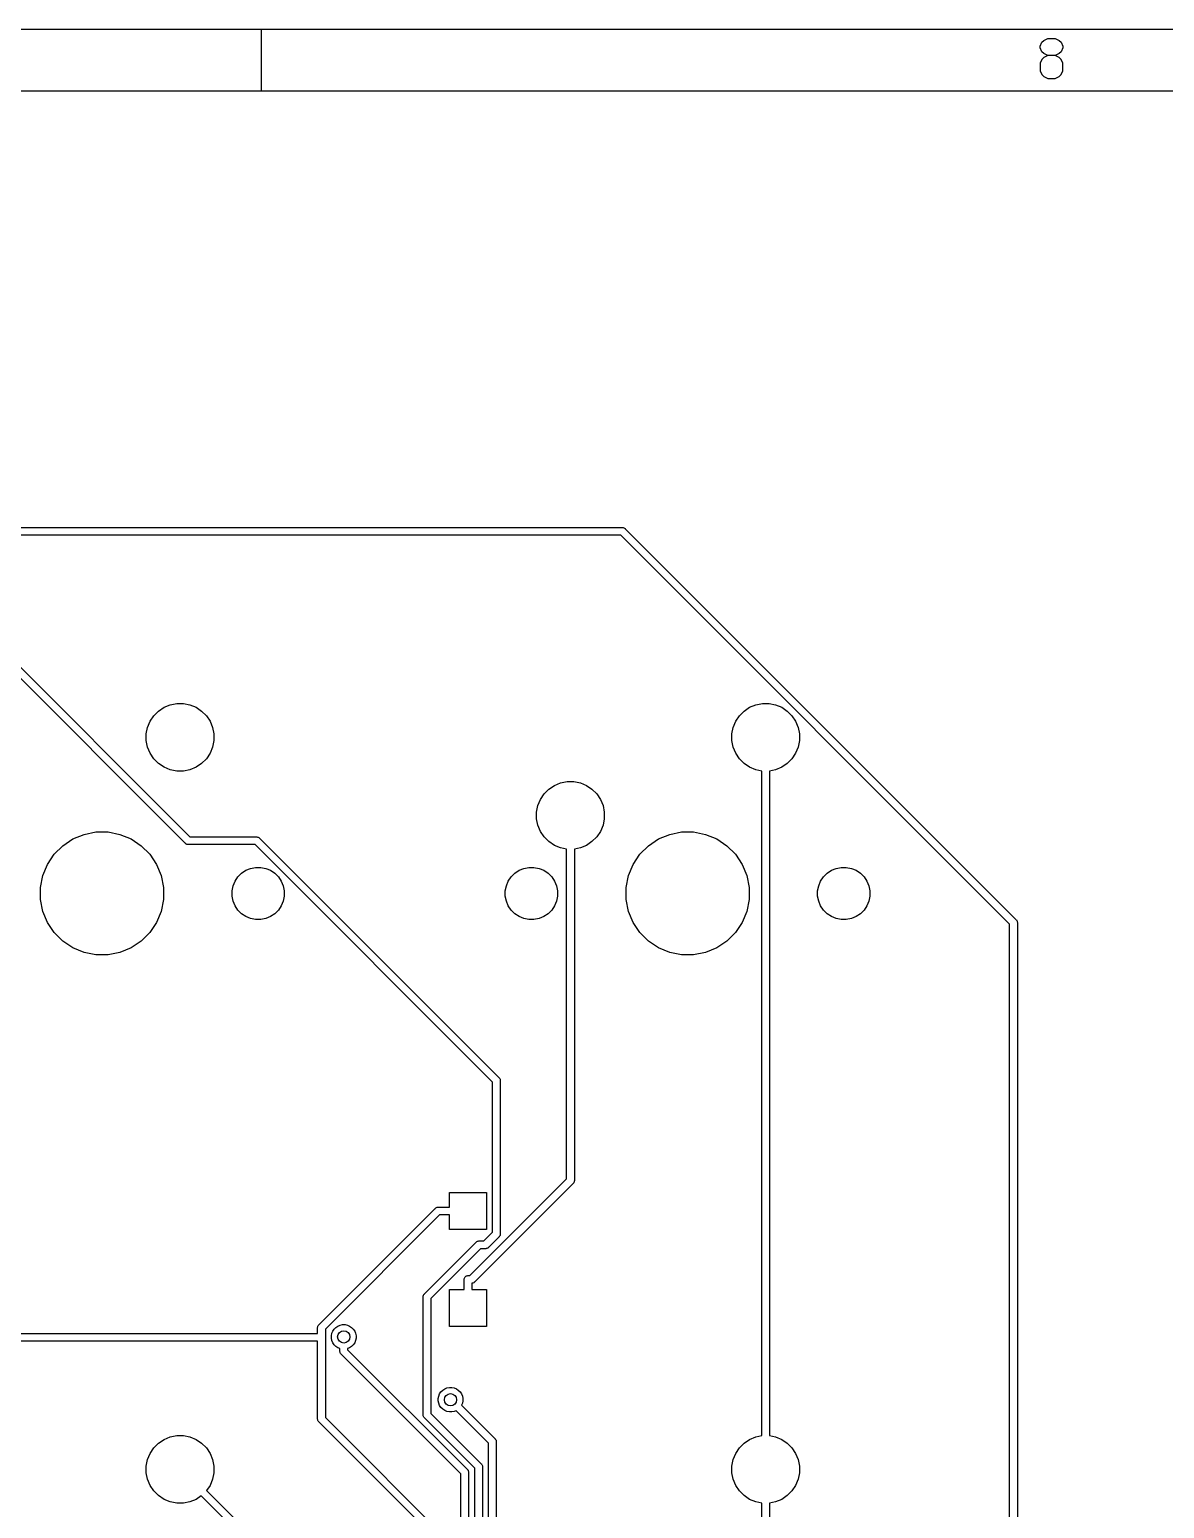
# Model space of a CAD drawing. Extents: x 0.4 to 23, y -16.1 to -0.4.
# Drawn here: x 13.876 to 15.329, y -2.287 to -0.394 of the extents above; entities that cross this region are included whole.
import ezdxf

# ---------------------------------------------------------------- set-up
doc = ezdxf.new("R2010")
doc.units = 0
doc.header["$MEASUREMENT"] = 0
doc.layers.add('BLACK', color=7, linetype='CONTINUOUS')

msp = doc.modelspace()

# ---------------------------------------------------------------- linework, layer by layer
at = {"layer": 'BLACK', "linetype": 'CONTINUOUS'}
for p, q in [((22.9923, -0.3937), (0.3937, -0.3937)), ((14.1732, -0.47244), (14.1732, -0.3937)), ((15.1702, -0.41479), (15.1726, -0.40992)), ((15.1702, -0.41723), (15.1702, -0.41479)), ((15.1726, -0.40992), (15.1751, -0.40748)), ((15.1751, -0.40748), (15.1799, -0.40504)), ((15.1799, -0.40504), (15.1897, -0.40504)), ((15.1897, -0.40504), (15.1946, -0.40748)), ((15.1946, -0.40748), (15.197, -0.40992)), ((15.197, -0.40992), (15.1994, -0.41479)), ((15.1994, -0.41479), (15.1994, -0.41723)), ((15.1726, -0.4221), (15.1702, -0.41723)), ((15.1726, -0.43185), (15.1702, -0.43673)), ((15.1751, -0.42454), (15.1726, -0.4221)), ((15.1751, -0.42941), (15.1726, -0.43185)), ((15.1799, -0.42698), (15.1751, -0.42454)), ((15.1799, -0.42698), (15.1751, -0.42941)), ((15.1897, -0.42698), (15.1799, -0.42698)), ((15.1946, -0.42454), (15.1897, -0.42698)), ((15.1946, -0.42941), (15.1897, -0.42698)), ((15.197, -0.4221), (15.1946, -0.42454)), ((15.197, -0.43185), (15.1946, -0.42941)), ((15.1994, -0.41723), (15.197, -0.4221)), ((15.1994, -0.43673), (15.197, -0.43185)), ((15.1702, -0.43673), (15.1702, -0.44648)), ((15.1702, -0.44648), (15.1726, -0.45135)), ((15.1726, -0.45135), (15.1751, -0.45379)), ((15.1751, -0.45379), (15.1799, -0.45622)), ((15.1897, -0.45622), (15.1946, -0.45379)), ((15.1946, -0.45379), (15.197, -0.45135)), ((15.197, -0.45135), (15.1994, -0.44648)), ((15.1994, -0.44648), (15.1994, -0.43673)), ((22.9136, -0.47244), (0.47244, -0.47244)), ((15.1799, -0.45622), (15.1897, -0.45622)), ((14.6332, -1.04124), (8.71159, -1.04124)), ((8.71338, -1.0314), (14.635, -1.0314)), ((15.1312, -1.5393), (14.6332, -1.04124)), ((14.635, -1.0314), (14.6352, -1.03138)), ((14.6352, -1.03138), (14.6354, -1.0314)), ((14.6354, -1.0314), (14.6354, -1.0314)), ((14.6354, -1.0314), (14.6362, -1.03147)), ((14.6362, -1.03147), (14.6371, -1.03175)), ((14.6371, -1.03175), (14.6379, -1.03221)), ((14.6379, -1.03221), (14.6387, -1.03283)), ((14.6387, -1.03283), (14.6388, -1.03301)), ((14.6388, -1.03301), (15.1394, -1.53361)), ((14.0757, -1.43584), (13.7183, -1.07835)), ((13.7239, -1.07012), (14.0814, -1.42761)), ((14.0351, -1.27239), (14.0411, -1.26636)), ((14.0411, -1.26636), (14.0482, -1.26162)), ((14.0482, -1.26162), (14.0561, -1.25836)), ((14.0561, -1.25836), (14.0645, -1.25669)), ((14.0645, -1.25669), (14.073, -1.25669)), ((14.073, -1.25669), (14.0814, -1.25836)), ((14.0814, -1.25836), (14.0893, -1.26162)), ((14.0893, -1.26162), (14.0963, -1.26636)), ((14.0963, -1.26636), (14.1024, -1.27239)), ((14.7851, -1.27239), (14.7911, -1.26636)), ((14.7911, -1.26636), (14.7982, -1.26162)), ((14.7982, -1.26162), (14.8061, -1.25836)), ((14.8061, -1.25836), (14.8145, -1.25669)), ((14.8145, -1.25669), (14.823, -1.25669)), ((14.823, -1.25669), (14.8314, -1.25836)), ((14.8314, -1.25836), (14.8393, -1.26162)), ((14.8393, -1.26162), (14.8463, -1.26636)), ((14.8463, -1.26636), (14.8524, -1.27239)), ((14.0254, -1.29573), (14.0271, -1.28737)), ((14.0271, -1.28737), (14.0304, -1.27949)), ((14.0304, -1.27949), (14.0351, -1.27239)), ((14.1024, -1.27239), (14.1071, -1.27949)), ((14.1071, -1.27949), (14.1104, -1.28737)), ((14.1104, -1.28737), (14.112, -1.29573)), ((14.7754, -1.29573), (14.7771, -1.28737)), ((14.7771, -1.28737), (14.7804, -1.27949)), ((14.7804, -1.27949), (14.7851, -1.27239)), ((14.8524, -1.27239), (14.8571, -1.27949)), ((14.8571, -1.27949), (14.8604, -1.28737)), ((14.8604, -1.28737), (14.862, -1.29573)), ((14.0254, -1.30427), (14.0254, -1.29573)), ((14.0271, -1.31263), (14.0254, -1.30427)), ((14.112, -1.30427), (14.1104, -1.31263)), ((14.112, -1.29573), (14.112, -1.30427)), ((14.7754, -1.30427), (14.7754, -1.29573)), ((14.7771, -1.31263), (14.7754, -1.30427)), ((14.862, -1.30427), (14.8604, -1.31263)), ((14.862, -1.29573), (14.862, -1.30427)), ((14.0304, -1.32051), (14.0271, -1.31263)), ((14.0351, -1.32761), (14.0304, -1.32051)), ((14.1071, -1.32051), (14.1024, -1.32761)), ((14.1104, -1.31263), (14.1071, -1.32051)), ((14.7804, -1.32051), (14.7771, -1.31263)), ((14.7851, -1.32761), (14.7804, -1.32051)), ((14.8571, -1.32051), (14.8524, -1.32761)), ((14.8604, -1.31263), (14.8571, -1.32051)), ((14.0411, -1.33364), (14.0351, -1.32761)), ((14.0482, -1.33838), (14.0411, -1.33364)), ((14.0561, -1.34164), (14.0482, -1.33838)), ((14.0645, -1.34331), (14.0561, -1.34164)), ((14.073, -1.34331), (14.0645, -1.34331)), ((14.0814, -1.34164), (14.073, -1.34331)), ((14.0893, -1.33838), (14.0814, -1.34164)), ((14.0963, -1.33364), (14.0893, -1.33838)), ((14.1024, -1.32761), (14.0963, -1.33364)), ((14.7911, -1.33364), (14.7851, -1.32761)), ((14.7982, -1.33838), (14.7911, -1.33364)), ((14.8061, -1.34164), (14.7982, -1.33838)), ((14.8138, -1.34318), (14.8061, -1.34164)), ((14.8138, -2.19432), (14.8138, -1.34318)), ((14.8314, -1.34164), (14.8237, -1.34318)), ((14.8237, -1.34318), (14.8237, -2.19432)), ((14.8393, -1.33838), (14.8314, -1.34164)), ((14.8463, -1.33364), (14.8393, -1.33838)), ((14.8524, -1.32761), (14.8463, -1.33364)), ((14.5411, -1.36636), (14.5482, -1.36162)), ((14.5482, -1.36162), (14.5561, -1.35836)), ((14.5561, -1.35836), (14.5645, -1.35669)), ((14.5645, -1.35669), (14.573, -1.35669)), ((14.573, -1.35669), (14.5814, -1.35836)), ((14.5814, -1.35836), (14.5893, -1.36162)), ((14.5893, -1.36162), (14.5963, -1.36636)), ((14.5271, -1.38737), (14.5304, -1.37949)), ((14.5304, -1.37949), (14.5351, -1.37239)), ((14.5351, -1.37239), (14.5411, -1.36636)), ((14.5963, -1.36636), (14.6024, -1.37239)), ((14.6024, -1.37239), (14.6071, -1.37949)), ((14.6071, -1.37949), (14.6104, -1.38737)), ((14.5254, -1.39573), (14.5271, -1.38737)), ((14.5254, -1.40427), (14.5254, -1.39573)), ((14.6104, -1.38737), (14.612, -1.39573)), ((14.612, -1.39573), (14.612, -1.40427)), ((14.5271, -1.41263), (14.5254, -1.40427)), ((14.5304, -1.42051), (14.5271, -1.41263)), ((14.6104, -1.41263), (14.6071, -1.42051)), ((14.612, -1.40427), (14.6104, -1.41263)), ((13.9076, -1.44981), (13.9185, -1.43884)), ((13.9185, -1.43884), (13.9314, -1.43022)), ((13.9314, -1.43022), (13.9458, -1.42429)), ((13.9458, -1.42429), (13.961, -1.42126)), ((13.961, -1.42126), (13.9765, -1.42126)), ((13.9765, -1.42126), (13.9917, -1.42429)), ((13.9917, -1.42429), (14.006, -1.43022)), ((14.006, -1.43022), (14.0189, -1.43884)), ((14.0189, -1.43884), (14.0299, -1.44981)), ((14.0759, -1.43603), (14.0757, -1.43584)), ((14.0761, -1.43619), (14.0759, -1.43603)), ((14.0766, -1.43665), (14.0761, -1.43619)), ((14.0775, -1.4371), (14.0766, -1.43665)), ((14.0784, -1.43739), (14.0775, -1.4371)), ((14.0792, -1.43746), (14.0784, -1.43739)), ((14.0794, -1.43748), (14.0792, -1.43746)), ((14.0792, -1.43746), (14.0792, -1.43746)), ((14.0796, -1.43746), (14.0794, -1.43748)), ((14.1649, -1.43746), (14.0796, -1.43746)), ((14.0814, -1.42761), (14.1667, -1.42761)), ((14.469, -1.74159), (14.1649, -1.43746)), ((14.1667, -1.42761), (14.1669, -1.42759)), ((14.1669, -1.42759), (14.1672, -1.42761)), ((14.1672, -1.42761), (14.1672, -1.42761)), ((14.1672, -1.42761), (14.1679, -1.42769)), ((14.1679, -1.42769), (14.1688, -1.42797)), ((14.1688, -1.42797), (14.1697, -1.42842)), ((14.1697, -1.42842), (14.1704, -1.42904)), ((14.1704, -1.42904), (14.1706, -1.42923)), ((14.1706, -1.42923), (14.4773, -1.7359)), ((14.5351, -1.42761), (14.5304, -1.42051)), ((14.5411, -1.43364), (14.5351, -1.42761)), ((14.5482, -1.43838), (14.5411, -1.43364)), ((14.5561, -1.44164), (14.5482, -1.43838)), ((14.5893, -1.43838), (14.5814, -1.44164)), ((14.5963, -1.43364), (14.5893, -1.43838)), ((14.6024, -1.42761), (14.5963, -1.43364)), ((14.6071, -1.42051), (14.6024, -1.42761)), ((14.6576, -1.44981), (14.6685, -1.43884)), ((14.6685, -1.43884), (14.6814, -1.43022)), ((14.6814, -1.43022), (14.6958, -1.42429)), ((14.6958, -1.42429), (14.711, -1.42126)), ((14.711, -1.42126), (14.7265, -1.42126)), ((14.7265, -1.42126), (14.7417, -1.42429)), ((14.7417, -1.42429), (14.756, -1.43022)), ((14.756, -1.43022), (14.7689, -1.43884)), ((14.7689, -1.43884), (14.7799, -1.44981)), ((13.899, -1.4627), (13.9076, -1.44981)), ((14.0299, -1.44981), (14.0385, -1.4627)), ((14.5638, -1.44318), (14.5561, -1.44164)), ((14.5638, -1.86558), (14.5638, -1.44318)), ((14.5814, -1.44164), (14.5737, -1.44318)), ((14.5737, -1.44318), (14.5737, -1.86738)), ((14.649, -1.4627), (14.6576, -1.44981)), ((14.7799, -1.44981), (14.7885, -1.4627)), ((13.89, -1.49224), (13.893, -1.47703)), ((13.893, -1.47703), (13.899, -1.4627)), ((14.0385, -1.4627), (14.0445, -1.47703)), ((14.0445, -1.47703), (14.0475, -1.49224)), ((14.1427, -1.47867), (14.1474, -1.47401)), ((14.1474, -1.47401), (14.1529, -1.47034)), ((14.1529, -1.47034), (14.159, -1.46782)), ((14.159, -1.46782), (14.1654, -1.46654)), ((14.1654, -1.46654), (14.172, -1.46654)), ((14.172, -1.46654), (14.1785, -1.46782)), ((14.1785, -1.46782), (14.1846, -1.47034)), ((14.1846, -1.47034), (14.1901, -1.47401)), ((14.1901, -1.47401), (14.1947, -1.47867)), ((14.4927, -1.47867), (14.4974, -1.47401)), ((14.4974, -1.47401), (14.5029, -1.47034)), ((14.5029, -1.47034), (14.509, -1.46782)), ((14.509, -1.46782), (14.5154, -1.46654)), ((14.5154, -1.46654), (14.522, -1.46654)), ((14.522, -1.46654), (14.5285, -1.46782)), ((14.5285, -1.46782), (14.5346, -1.47034)), ((14.5346, -1.47034), (14.5401, -1.47401)), ((14.5401, -1.47401), (14.5447, -1.47867)), ((14.64, -1.49224), (14.643, -1.47703)), ((14.643, -1.47703), (14.649, -1.4627)), ((14.7885, -1.4627), (14.7945, -1.47703)), ((14.7945, -1.47703), (14.7975, -1.49224)), ((14.8927, -1.47867), (14.8974, -1.47401)), ((14.8974, -1.47401), (14.9029, -1.47034)), ((14.9029, -1.47034), (14.909, -1.46782)), ((14.909, -1.46782), (14.9154, -1.46654)), ((14.9154, -1.46654), (14.922, -1.46654)), ((14.922, -1.46654), (14.9285, -1.46782)), ((14.9285, -1.46782), (14.9346, -1.47034)), ((14.9346, -1.47034), (14.9401, -1.47401)), ((14.9401, -1.47401), (14.9447, -1.47867)), ((13.89, -1.50776), (13.89, -1.49224)), ((14.0475, -1.49224), (14.0475, -1.50776)), ((14.1353, -1.4967), (14.1366, -1.49024)), ((14.1366, -1.49024), (14.1391, -1.48415)), ((14.1391, -1.48415), (14.1427, -1.47867)), ((14.1947, -1.47867), (14.1984, -1.48415)), ((14.1984, -1.48415), (14.2009, -1.49024)), ((14.2009, -1.49024), (14.2022, -1.4967)), ((14.4853, -1.4967), (14.4866, -1.49024)), ((14.4866, -1.49024), (14.4891, -1.48415)), ((14.4891, -1.48415), (14.4927, -1.47867)), ((14.5447, -1.47867), (14.5484, -1.48415)), ((14.5484, -1.48415), (14.5509, -1.49024)), ((14.5509, -1.49024), (14.5522, -1.4967)), ((14.64, -1.50776), (14.64, -1.49224)), ((14.7975, -1.49224), (14.7975, -1.50776)), ((14.8853, -1.4967), (14.8866, -1.49024)), ((14.8866, -1.49024), (14.8891, -1.48415)), ((14.8891, -1.48415), (14.8927, -1.47867)), ((14.9447, -1.47867), (14.9484, -1.48415)), ((14.9484, -1.48415), (14.9509, -1.49024)), ((14.9509, -1.49024), (14.9522, -1.4967)), ((13.893, -1.52297), (13.89, -1.50776)), ((14.0475, -1.50776), (14.0445, -1.52297)), ((14.1353, -1.5033), (14.1353, -1.4967)), ((14.1366, -1.50976), (14.1353, -1.5033)), ((14.1391, -1.51585), (14.1366, -1.50976)), ((14.2009, -1.50976), (14.1984, -1.51585)), ((14.2022, -1.5033), (14.2009, -1.50976)), ((14.2022, -1.4967), (14.2022, -1.5033)), ((14.4853, -1.5033), (14.4853, -1.4967)), ((14.4866, -1.50976), (14.4853, -1.5033)), ((14.4891, -1.51585), (14.4866, -1.50976)), ((14.5509, -1.50976), (14.5484, -1.51585)), ((14.5522, -1.5033), (14.5509, -1.50976)), ((14.5522, -1.4967), (14.5522, -1.5033)), ((14.643, -1.52297), (14.64, -1.50776)), ((14.7975, -1.50776), (14.7945, -1.52297)), ((14.8853, -1.5033), (14.8853, -1.4967)), ((14.8866, -1.50976), (14.8853, -1.5033)), ((14.8891, -1.51585), (14.8866, -1.50976)), ((14.9509, -1.50976), (14.9484, -1.51585)), ((14.9522, -1.5033), (14.9509, -1.50976)), ((14.9522, -1.4967), (14.9522, -1.5033)), ((13.899, -1.5373), (13.893, -1.52297)), ((14.0445, -1.52297), (14.0385, -1.5373)), ((14.1427, -1.52133), (14.1391, -1.51585)), ((14.1474, -1.52599), (14.1427, -1.52133)), ((14.1529, -1.52966), (14.1474, -1.52599)), ((14.159, -1.53218), (14.1529, -1.52966)), ((14.1654, -1.53346), (14.159, -1.53218)), ((14.172, -1.53346), (14.1654, -1.53346)), ((14.1785, -1.53218), (14.172, -1.53346)), ((14.1846, -1.52966), (14.1785, -1.53218)), ((14.1901, -1.52599), (14.1846, -1.52966)), ((14.1947, -1.52133), (14.1901, -1.52599)), ((14.1984, -1.51585), (14.1947, -1.52133)), ((14.4927, -1.52133), (14.4891, -1.51585)), ((14.4974, -1.52599), (14.4927, -1.52133)), ((14.5029, -1.52966), (14.4974, -1.52599)), ((14.509, -1.53218), (14.5029, -1.52966)), ((14.5154, -1.53346), (14.509, -1.53218)), ((14.522, -1.53346), (14.5154, -1.53346)), ((14.5285, -1.53218), (14.522, -1.53346)), ((14.5346, -1.52966), (14.5285, -1.53218)), ((14.5401, -1.52599), (14.5346, -1.52966)), ((14.5447, -1.52133), (14.5401, -1.52599)), ((14.5484, -1.51585), (14.5447, -1.52133)), ((14.649, -1.5373), (14.643, -1.52297)), ((14.7945, -1.52297), (14.7885, -1.5373)), ((14.8927, -1.52133), (14.8891, -1.51585)), ((14.8974, -1.52599), (14.8927, -1.52133)), ((14.9029, -1.52966), (14.8974, -1.52599)), ((14.909, -1.53218), (14.9029, -1.52966)), ((14.9154, -1.53346), (14.909, -1.53218)), ((14.922, -1.53346), (14.9154, -1.53346)), ((14.9285, -1.53218), (14.922, -1.53346)), ((14.9346, -1.52966), (14.9285, -1.53218)), ((14.9401, -1.52599), (14.9346, -1.52966)), ((14.9447, -1.52133), (14.9401, -1.52599)), ((14.9484, -1.51585), (14.9447, -1.52133)), ((15.1394, -1.53361), (15.1396, -1.53377)), ((15.1396, -1.53377), (15.1398, -1.53395)), ((15.1398, -1.53395), (15.1402, -1.53452)), ((13.9076, -1.55019), (13.899, -1.5373)), ((13.9185, -1.56116), (13.9076, -1.55019)), ((14.0299, -1.55019), (14.0189, -1.56116)), ((14.0385, -1.5373), (14.0299, -1.55019)), ((14.6576, -1.55019), (14.649, -1.5373)), ((14.6685, -1.56116), (14.6576, -1.55019)), ((14.7799, -1.55019), (14.7689, -1.56116)), ((14.7885, -1.5373), (14.7799, -1.55019)), ((15.1312, -3.83967), (15.1312, -1.5393)), ((15.1402, -1.53452), (15.1407, -1.53537)), ((15.1407, -1.53537), (15.141, -1.5363)), ((15.141, -1.5363), (15.1411, -1.53702)), ((15.1411, -1.53702), (15.1411, -1.53702)), ((15.1411, -1.53702), (15.1411, -1.53726)), ((15.1411, -1.53726), (15.1411, -1.5375)), ((15.1411, -1.5375), (15.1411, -3.84147)), ((13.9314, -1.56978), (13.9185, -1.56116)), ((13.9458, -1.57571), (13.9314, -1.56978)), ((14.006, -1.56978), (13.9917, -1.57571)), ((14.0189, -1.56116), (14.006, -1.56978)), ((14.6814, -1.56978), (14.6685, -1.56116)), ((14.6958, -1.57571), (14.6814, -1.56978)), ((14.756, -1.56978), (14.7417, -1.57571)), ((14.7689, -1.56116), (14.756, -1.56978)), ((13.961, -1.57874), (13.9458, -1.57571)), ((13.9765, -1.57874), (13.961, -1.57874)), ((13.9917, -1.57571), (13.9765, -1.57874)), ((14.711, -1.57874), (14.6958, -1.57571)), ((14.7265, -1.57874), (14.711, -1.57874)), ((14.7417, -1.57571), (14.7265, -1.57874)), ((14.469, -1.93387), (14.469, -1.74159)), ((14.4773, -1.7359), (14.4775, -1.73605)), ((14.4775, -1.73605), (14.4776, -1.73624)), ((14.4776, -1.73624), (14.4776, -1.73624)), ((14.4776, -1.73624), (14.478, -1.73671)), ((14.478, -1.73671), (14.4781, -1.7368)), ((14.4781, -1.7368), (14.4785, -1.73766)), ((14.4785, -1.73766), (14.4788, -1.73859)), ((14.4788, -1.73859), (14.4789, -1.73931)), ((14.4789, -1.73931), (14.4789, -1.73931)), ((14.4789, -1.73931), (14.4789, -1.73955)), ((14.4789, -1.73955), (14.4789, -1.73979)), ((14.4789, -1.73979), (14.4789, -1.93567)), ((14.44, -1.98941), (14.5638, -1.86558)), ((14.572, -1.87127), (14.4457, -1.99764)), ((14.5722, -1.87112), (14.572, -1.87127)), ((14.5724, -1.87093), (14.5722, -1.87112)), ((14.5729, -1.87037), (14.5724, -1.87093)), ((14.5724, -1.87093), (14.5724, -1.87093)), ((14.5733, -1.86951), (14.5729, -1.87037)), ((14.5736, -1.86859), (14.5733, -1.86951)), ((14.5737, -1.86786), (14.5736, -1.86859)), ((14.5737, -1.86738), (14.5737, -1.86762)), ((14.5737, -1.86762), (14.5737, -1.86786)), ((14.5737, -1.86786), (14.5737, -1.86786)), ((14.4139, -1.88312), (14.4611, -1.88312)), ((14.4139, -1.90182), (14.4139, -1.88312)), ((14.4611, -1.88312), (14.4611, -1.93036)), ((14.2465, -2.0524), (14.3955, -1.90343)), ((14.4012, -1.91166), (14.2548, -2.05809)), ((14.3955, -1.90343), (14.3957, -1.90324)), ((14.3957, -1.90324), (14.3958, -1.90309)), ((14.3958, -1.90309), (14.3964, -1.90263)), ((14.3958, -1.90309), (14.3958, -1.90309)), ((14.3964, -1.90263), (14.3973, -1.90217)), ((14.3973, -1.90217), (14.3982, -1.90189)), ((14.3982, -1.90189), (14.3989, -1.90182)), ((14.3989, -1.90182), (14.3992, -1.9018)), ((14.3989, -1.90182), (14.3989, -1.90182)), ((14.3992, -1.9018), (14.3994, -1.90182)), ((14.3994, -1.90182), (14.4139, -1.90182)), ((14.4139, -1.91166), (14.4012, -1.91166)), ((14.4139, -1.93036), (14.4139, -1.91166)), ((14.4611, -1.93036), (14.4139, -1.93036)), ((14.3818, -2.01283), (14.4479, -1.94664)), ((14.4479, -1.94664), (14.4481, -1.94645)), ((14.4481, -1.94645), (14.4483, -1.94629)), ((14.4483, -1.94629), (14.4488, -1.94583)), ((14.4488, -1.94583), (14.4497, -1.94538)), ((14.4497, -1.94538), (14.4506, -1.94509)), ((14.4506, -1.94509), (14.4514, -1.94502)), ((14.4514, -1.94502), (14.4516, -1.945)), ((14.4514, -1.94502), (14.4514, -1.94502)), ((14.4516, -1.945), (14.4518, -1.94502)), ((14.4518, -1.94502), (14.4579, -1.94502)), ((14.4579, -1.94502), (14.469, -1.93387)), ((14.4773, -1.93956), (14.4636, -1.95325)), ((14.4775, -1.93941), (14.4773, -1.93956)), ((14.4777, -1.93906), (14.4775, -1.93941)), ((14.4781, -1.93866), (14.4777, -1.93906)), ((14.4785, -1.93781), (14.4781, -1.93866)), ((14.4788, -1.93688), (14.4785, -1.93781)), ((14.4789, -1.93615), (14.4788, -1.93688)), ((14.4789, -1.93567), (14.4789, -1.93591)), ((14.4789, -1.93591), (14.4789, -1.93615)), ((14.4789, -1.93615), (14.4789, -1.93615)), ((14.4536, -1.95487), (14.39, -2.01852)), ((14.4597, -1.95487), (14.4536, -1.95487)), ((14.4599, -1.95489), (14.4597, -1.95487)), ((14.4602, -1.95487), (14.4599, -1.95489)), ((14.4609, -1.95479), (14.4602, -1.95487)), ((14.4602, -1.95487), (14.4602, -1.95487)), ((14.4618, -1.95451), (14.4609, -1.95479)), ((14.4627, -1.95406), (14.4618, -1.95451)), ((14.4634, -1.95344), (14.4627, -1.95406)), ((14.4636, -1.95325), (14.4634, -1.95344)), ((14.4139, -2.05438), (14.4139, -2.00713)), ((14.4139, -2.00713), (14.4326, -2.00713)), ((14.4325, -1.99433), (14.4326, -1.99336)), ((14.4326, -1.99457), (14.4325, -1.99433)), ((14.4326, -1.99336), (14.4329, -1.99243)), ((14.4326, -2.00713), (14.4326, -1.99457)), ((14.4329, -1.99243), (14.4334, -1.99158)), ((14.4334, -1.99158), (14.434, -1.99083)), ((14.434, -1.99083), (14.4347, -1.99022)), ((14.4347, -1.99022), (14.4356, -1.98976)), ((14.4356, -1.98976), (14.4365, -1.98948)), ((14.4365, -1.98948), (14.4372, -1.98941)), ((14.4372, -1.98941), (14.4375, -1.98938)), ((14.4372, -1.98941), (14.4372, -1.98941)), ((14.4375, -1.98938), (14.4377, -1.98941)), ((14.4377, -1.98941), (14.44, -1.98941)), ((14.443, -1.99918), (14.4424, -1.99924)), ((14.4424, -1.99924), (14.4424, -2.00713)), ((14.4424, -2.00713), (14.4611, -2.00713)), ((14.4439, -1.9989), (14.443, -1.99918)), ((14.4448, -1.99844), (14.4439, -1.9989)), ((14.4455, -1.99782), (14.4448, -1.99844)), ((14.4457, -1.99764), (14.4455, -1.99782)), ((14.4611, -2.00713), (14.4611, -2.05438)), ((14.3801, -2.01624), (14.3802, -2.01552)), ((14.3801, -2.01648), (14.3801, -2.01624)), ((14.3801, -2.01624), (14.3801, -2.01624)), ((14.3801, -2.01672), (14.3801, -2.01648)), ((14.3801, -2.16768), (14.3801, -2.01672)), ((14.3802, -2.01552), (14.3805, -2.01459)), ((14.3805, -2.01459), (14.3809, -2.01373)), ((14.3809, -2.01373), (14.3816, -2.01298)), ((14.3816, -2.01298), (14.3818, -2.01283)), ((14.39, -2.01852), (14.39, -2.16588)), ((13.6595, -2.06367), (14.2449, -2.06367)), ((14.2449, -2.05581), (14.245, -2.05508)), ((14.2449, -2.05605), (14.2449, -2.05581)), ((14.2449, -2.05581), (14.2449, -2.05581)), ((14.2449, -2.05629), (14.2449, -2.05605)), ((14.2449, -2.06367), (14.2449, -2.05629)), ((14.245, -2.05508), (14.2453, -2.05415)), ((14.2453, -2.05415), (14.2457, -2.0533)), ((14.2457, -2.0533), (14.2464, -2.05255)), ((14.2464, -2.05255), (14.2465, -2.0524)), ((14.2548, -2.05809), (14.2548, -2.06835)), ((14.2627, -2.06632), (14.2633, -2.06328)), ((14.2633, -2.06328), (14.2644, -2.06041)), ((14.2644, -2.06041), (14.2662, -2.05784)), ((14.2662, -2.05784), (14.2684, -2.05564)), ((14.2684, -2.05564), (14.2709, -2.05392)), ((14.2709, -2.05392), (14.2738, -2.05273)), ((14.2738, -2.05273), (14.2769, -2.05213)), ((14.2769, -2.05213), (14.28, -2.05213)), ((14.28, -2.05213), (14.283, -2.05273)), ((14.283, -2.05273), (14.2859, -2.05392)), ((14.2859, -2.05392), (14.2884, -2.05564)), ((14.2884, -2.05564), (14.2906, -2.05784)), ((14.2906, -2.05784), (14.2924, -2.06041)), ((14.2924, -2.06041), (14.2935, -2.06328)), ((14.2935, -2.06328), (14.2942, -2.06632)), ((14.4611, -2.05438), (14.4139, -2.05438)), ((14.2449, -2.07351), (13.6577, -2.07351)), ((14.2449, -2.17277), (14.2449, -2.07351)), ((14.2548, -2.06835), (14.2548, -2.06859)), ((14.2548, -2.06859), (14.2548, -2.06883)), ((14.2548, -2.06883), (14.2548, -2.17097)), ((14.2627, -2.06943), (14.2627, -2.06632)), ((14.2633, -2.07247), (14.2627, -2.06943)), ((14.2644, -2.07533), (14.2633, -2.07247)), ((14.2662, -2.07791), (14.2644, -2.07533)), ((14.2684, -2.08011), (14.2662, -2.07791)), ((14.2709, -2.08183), (14.2684, -2.08011)), ((14.2735, -2.08288), (14.2709, -2.08183)), ((14.2735, -2.0861), (14.2735, -2.08288)), ((14.2859, -2.08183), (14.2833, -2.08288)), ((14.2833, -2.08288), (14.2833, -2.0843)), ((14.2884, -2.08011), (14.2859, -2.08183)), ((14.2906, -2.07791), (14.2884, -2.08011)), ((14.2924, -2.07533), (14.2906, -2.07791)), ((14.2935, -2.07247), (14.2924, -2.07533)), ((14.2942, -2.06943), (14.2935, -2.07247)), ((14.2942, -2.06632), (14.2942, -2.06943)), ((14.2735, -2.08634), (14.2735, -2.0861)), ((14.2735, -2.08658), (14.2735, -2.08634)), ((14.2736, -2.08731), (14.2735, -2.08658)), ((14.2735, -2.08658), (14.2735, -2.08658)), ((14.2738, -2.08823), (14.2736, -2.08731)), ((14.2743, -2.08909), (14.2738, -2.08823)), ((14.2749, -2.08984), (14.2743, -2.08909)), ((14.2751, -2.08999), (14.2749, -2.08984)), ((14.4284, -2.24333), (14.2751, -2.08999)), ((14.2833, -2.0843), (14.4367, -2.23764)), ((14.4012, -2.14079), (14.4029, -2.13821)), ((14.4029, -2.13821), (14.4051, -2.13602)), ((14.4051, -2.13602), (14.4077, -2.1343)), ((14.4077, -2.1343), (14.4105, -2.13311)), ((14.4105, -2.13311), (14.4136, -2.1325)), ((14.4136, -2.1325), (14.4167, -2.1325)), ((14.4167, -2.1325), (14.4197, -2.13311)), ((14.4197, -2.13311), (14.4226, -2.1343)), ((14.4226, -2.1343), (14.4251, -2.13602)), ((14.4251, -2.13602), (14.4273, -2.13821)), ((14.4273, -2.13821), (14.4291, -2.14079)), ((14.3994, -2.1467), (14.4, -2.14366)), ((14.3994, -2.1498), (14.3994, -2.1467)), ((14.4, -2.15285), (14.3994, -2.1498)), ((14.4, -2.14366), (14.4012, -2.14079)), ((14.4012, -2.15571), (14.4, -2.15285)), ((14.4029, -2.15829), (14.4012, -2.15571)), ((14.4051, -2.16048), (14.4029, -2.15829)), ((14.4291, -2.14079), (14.4303, -2.14366)), ((14.4303, -2.15285), (14.4292, -2.15538)), ((14.4292, -2.15538), (14.4721, -2.19831)), ((14.4303, -2.14366), (14.4309, -2.1467)), ((14.4309, -2.1498), (14.4303, -2.15285)), ((14.4309, -2.1467), (14.4309, -2.1498)), ((14.2449, -2.17301), (14.2449, -2.17277)), ((14.245, -2.17398), (14.2449, -2.17301)), ((14.2453, -2.1749), (14.245, -2.17398)), ((14.2457, -2.17576), (14.2453, -2.1749)), ((14.2462, -2.17632), (14.2457, -2.17576)), ((14.2464, -2.17651), (14.2462, -2.17632)), ((14.2465, -2.17666), (14.2464, -2.17651)), ((14.4107, -2.34083), (14.2465, -2.17666)), ((14.2548, -2.17097), (14.4189, -2.33514)), ((14.3801, -2.16792), (14.3801, -2.16768)), ((14.3801, -2.16816), (14.3801, -2.16792)), ((14.3802, -2.16844), (14.3801, -2.16816)), ((14.3802, -2.16888), (14.3802, -2.16844)), ((14.3805, -2.16981), (14.3802, -2.16888)), ((14.3809, -2.17066), (14.3805, -2.16981)), ((14.3813, -2.17112), (14.3809, -2.17066)), ((14.3816, -2.17141), (14.3813, -2.17112)), ((14.3818, -2.17157), (14.3816, -2.17141)), ((14.4462, -2.23598), (14.3818, -2.17157)), ((14.39, -2.16588), (14.4544, -2.23029)), ((14.4077, -2.16221), (14.4051, -2.16048)), ((14.4105, -2.16339), (14.4077, -2.16221)), ((14.4136, -2.164), (14.4105, -2.16339)), ((14.4167, -2.164), (14.4136, -2.164)), ((14.4197, -2.16339), (14.4167, -2.164)), ((14.4222, -2.16234), (14.4197, -2.16339)), ((14.4639, -2.204), (14.4222, -2.16234)), ((14.0482, -2.19912), (14.0561, -2.19586)), ((14.0561, -2.19586), (14.0645, -2.19419)), ((14.0645, -2.19419), (14.073, -2.19419)), ((14.073, -2.19419), (14.0814, -2.19586)), ((14.0814, -2.19586), (14.0893, -2.19912)), ((14.7982, -2.19912), (14.8061, -2.19586)), ((14.8061, -2.19586), (14.8138, -2.19432)), ((14.8237, -2.19432), (14.8314, -2.19586)), ((14.8314, -2.19586), (14.8393, -2.19912)), ((14.0304, -2.21699), (14.0351, -2.20989)), ((14.0351, -2.20989), (14.0411, -2.20386)), ((14.0411, -2.20386), (14.0482, -2.19912)), ((14.0893, -2.19912), (14.0963, -2.20386)), ((14.0963, -2.20386), (14.1024, -2.20989)), ((14.1024, -2.20989), (14.1071, -2.21699)), ((14.4639, -3.47972), (14.4639, -2.204)), ((14.4721, -2.19831), (14.4723, -2.19846)), ((14.4723, -2.19846), (14.4725, -2.19865)), ((14.4725, -2.19865), (14.4729, -2.19921)), ((14.4729, -2.19921), (14.4734, -2.20006)), ((14.4734, -2.20006), (14.4737, -2.20099)), ((14.4737, -2.20099), (14.4737, -2.20172)), ((14.4737, -2.20172), (14.4737, -2.20172)), ((14.4737, -2.20172), (14.4738, -2.20196)), ((14.4738, -2.20196), (14.4737, -2.2022)), ((14.4737, -2.2022), (14.4737, -3.47792)), ((14.7804, -2.21699), (14.7851, -2.20989)), ((14.7851, -2.20989), (14.7911, -2.20386)), ((14.7911, -2.20386), (14.7982, -2.19912)), ((14.8393, -2.19912), (14.8463, -2.20386)), ((14.8463, -2.20386), (14.8524, -2.20989)), ((14.8524, -2.20989), (14.8571, -2.21699)), ((14.0254, -2.23323), (14.0271, -2.22487)), ((14.0254, -2.24177), (14.0254, -2.23323)), ((14.0271, -2.22487), (14.0304, -2.21699)), ((14.1071, -2.21699), (14.1104, -2.22487)), ((14.1104, -2.22487), (14.112, -2.23323)), ((14.112, -2.23323), (14.112, -2.24177)), ((14.4544, -2.23029), (14.4546, -2.23044)), ((14.4546, -2.23044), (14.4547, -2.23063)), ((14.4547, -2.23063), (14.4547, -2.23063)), ((14.4547, -2.23063), (14.4552, -2.23119)), ((14.4552, -2.23119), (14.4557, -2.23205)), ((14.4557, -2.23205), (14.4559, -2.23298)), ((14.4559, -2.23298), (14.456, -2.2337)), ((14.456, -2.2337), (14.456, -2.2337)), ((14.456, -2.2337), (14.456, -2.23394)), ((14.456, -2.23394), (14.456, -2.23418)), ((14.456, -2.23418), (14.456, -3.61441)), ((14.7754, -2.23323), (14.7771, -2.22487)), ((14.7754, -2.24177), (14.7754, -2.23323)), ((14.7771, -2.22487), (14.7804, -2.21699)), ((14.8571, -2.21699), (14.8604, -2.22487)), ((14.8604, -2.22487), (14.862, -2.23323)), ((14.862, -2.23323), (14.862, -2.24177)), ((14.0271, -2.25013), (14.0254, -2.24177)), ((14.0304, -2.25801), (14.0271, -2.25013)), ((14.1104, -2.25013), (14.1071, -2.25801)), ((14.112, -2.24177), (14.1104, -2.25013)), ((14.4284, -3.69456), (14.4284, -2.24333)), ((14.4367, -2.23764), (14.4369, -2.23779)), ((14.4369, -2.23779), (14.437, -2.23798)), ((14.437, -2.23798), (14.437, -2.23798)), ((14.437, -2.23798), (14.4371, -2.23805)), ((14.4371, -2.23805), (14.4375, -2.23854)), ((14.4375, -2.23854), (14.4379, -2.2394)), ((14.4379, -2.2394), (14.4382, -2.24033)), ((14.4382, -2.24033), (14.4383, -2.24105)), ((14.4383, -2.24105), (14.4383, -2.24105)), ((14.4383, -2.24105), (14.4383, -2.24129)), ((14.4383, -2.24129), (14.4383, -2.24153)), ((14.4383, -2.24153), (14.4383, -3.69276)), ((14.4462, -3.6162), (14.4462, -2.23598)), ((14.7771, -2.25013), (14.7754, -2.24177)), ((14.7804, -2.25801), (14.7771, -2.25013)), ((14.8604, -2.25013), (14.8571, -2.25801)), ((14.862, -2.24177), (14.8604, -2.25013)), ((14.0351, -2.26511), (14.0304, -2.25801)), ((14.0411, -2.27114), (14.0351, -2.26511)), ((14.0482, -2.27588), (14.0411, -2.27114)), ((14.0958, -2.27151), (14.0893, -2.27588)), ((14.3752, -2.55097), (14.0958, -2.27151)), ((14.1071, -2.25801), (14.1028, -2.26455)), ((14.1028, -2.26455), (14.3835, -2.54528)), ((14.7851, -2.26511), (14.7804, -2.25801)), ((14.7911, -2.27114), (14.7851, -2.26511)), ((14.7982, -2.27588), (14.7911, -2.27114)), ((14.8463, -2.27114), (14.8393, -2.27588)), ((14.8524, -2.26511), (14.8463, -2.27114)), ((14.8571, -2.25801), (14.8524, -2.26511)), ((14.0561, -2.27914), (14.0482, -2.27588)), ((14.0645, -2.28081), (14.0561, -2.27914)), ((14.073, -2.28081), (14.0645, -2.28081)), ((14.0814, -2.27914), (14.073, -2.28081)), ((14.0893, -2.27588), (14.0814, -2.27914)), ((14.8061, -2.27914), (14.7982, -2.27588)), ((14.8138, -2.28068), (14.8061, -2.27914)), ((14.8138, -2.94432), (14.8138, -2.28068)), ((14.8314, -2.27914), (14.8237, -2.28068)), ((14.8237, -2.28068), (14.8237, -2.94432)), ((14.8393, -2.27588), (14.8314, -2.27914))]:
    msp.add_line(p, q, dxfattribs=at)
at = {"layer": 'BLACK'}
for centre in [(14.2784, -2.06787), (14.4151, -2.14825)]:
    msp.add_circle(centre, 0.00787, dxfattribs=at)

doc.saveas('drawing.dxf')
